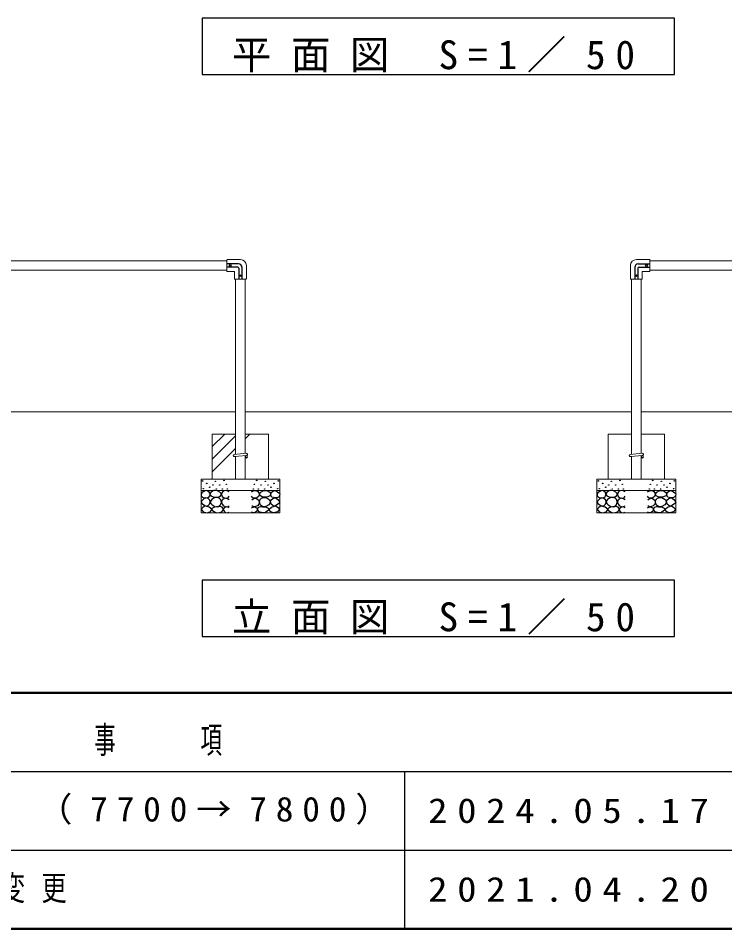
# Model space of a CAD drawing. Units: millimetres, scale not verified. Extents: x -19540 to 0, y -3090 to 13350.
# Drawn here: x -15893 to -12752, y 0 to 4050 of the extents above; entities that cross this region are included whole.
import ezdxf

# ---------------------------------------------------------------- set-up
doc = ezdxf.new("R2010")
doc.units = ezdxf.units.MM
for name, color, linetype, lineweight in [('A3図枠', 7, 'Continuous', 25), ('線', 2, 'Continuous', 25), ('補助', 2, 'Continuous', 13)]:
    doc.layers.add(name, color=color, linetype=linetype, lineweight=lineweight)
doc.layers.add('DEFPOINTS_4', color=57, linetype='Continuous')
doc.layers.add('図面プロファイル', color=7, linetype='Continuous')
doc.styles.add('ＭＳ ゴシック', font='')
doc.styles.get('ＭＳ ゴシック').set_extended_font_data('MS Gothic')

msp = doc.modelspace()

# ---------------------------------------------------------------- linework, layer by layer
at = {"layer": 'A3図枠', "lineweight": 50}
for p, q in [((-19250, 1050), (0, 1050)), ((-19250, 0), (0, 0))]:
    msp.add_line(p, q, dxfattribs=at)
at = {"layer": 'A3図枠'}
for p, q in [((-19250, 700), (-12175, 700)), ((-14175, 700), (-14175, 0)), ((-19250, 350), (-12175, 350))]:
    msp.add_line(p, q, dxfattribs=at)
at = {"layer": '線', "color": 7, "lineweight": 13}
for p, q in [((-16359, 2971.35), (-14965, 2971.35)), ((-14965, 2974.5), (-14965, 2925.5)), ((-14905, 2976.5), (-14963, 2976.5)), ((-13145, 2976.5), (-13087, 2976.5)), ((-13085, 2974.5), (-13085, 2925.5)), ((-11691, 2971.35), (-13085, 2971.35)), ((-16359, 2928.65), (-14965, 2928.65)), ((-14933.5, 2923.5), (-14963, 2923.5)), ((-14931.5, 2921.5), (-14931.5, 2892)), ((-14878.5, 2950), (-14878.5, 2892)), ((-13171.5, 2950), (-13171.5, 2892)), ((-13118.5, 2921.5), (-13118.5, 2892)), ((-13116.5, 2923.5), (-13087, 2923.5)), ((-11691, 2928.65), (-13085, 2928.65)), ((-14880.5, 2890), (-14929.5, 2890)), ((-14926.35, 2110.51), (-14926.35, 2890)), ((-14883.65, 2114.557), (-14883.65, 2890)), ((-13169.5, 2890), (-13120.5, 2890)), ((-13166.35, 2110.51), (-13166.35, 2890)), ((-13123.65, 2114.557), (-13123.65, 2890)), ((-16383.65, 2300), (-14926.35, 2300)), ((-14883.65, 2300), (-13166.35, 2300)), ((-13123.65, 2300), (-11666.35, 2300)), ((-15030, 2200), (-15030, 2000)), ((-15030, 2200), (-14926.35, 2200)), ((-14883.65, 2200), (-14780, 2200)), ((-14780, 2200), (-14780, 2000)), ((-13270, 2200), (-13270, 2000)), ((-13270, 2200), (-13166.35, 2200)), ((-13123.65, 2200), (-13020, 2200)), ((-13020, 2200), (-13020, 2000)), ((-14878.97, 2115), (-14931.972, 2109.978)), ((-13118.97, 2115), (-13171.972, 2109.978)), ((-14878.034, 2105), (-14931.032, 2100.022)), ((-14926.35, 2000), (-14926.35, 2100.462)), ((-14883.65, 2000), (-14883.65, 2104.472)), ((-13118.034, 2105), (-13171.032, 2100.022)), ((-13166.35, 2000), (-13166.35, 2100.462)), ((-13123.65, 2000), (-13123.65, 2104.472)), ((-15080, 2000), (-15080, 1850)), ((-15080, 2000), (-14730, 2000)), ((-14926.35, 2000), (-14883.65, 2000)), ((-14730, 2000), (-14730, 1850)), ((-13320, 2000), (-13320, 1850)), ((-13320, 2000), (-12970, 2000)), ((-13166.35, 2000), (-13123.65, 2000)), ((-12970, 2000), (-12970, 1850)), ((-15080, 1950), (-14730, 1950)), ((-13320, 1950), (-12970, 1950)), ((-15080, 1850), (-14730, 1850)), ((-13320, 1850), (-12970, 1850))]:
    msp.add_line(p, q, dxfattribs=at)
at = {"layer": '線'}
for p, q in [((-14913, 2957), (-14965, 2957)), ((-13137, 2957), (-13085, 2957)), ((-14917, 2943), (-14965, 2943)), ((-14912, 2938), (-14912, 2890)), ((-14898, 2942), (-14898, 2890)), ((-13152, 2942), (-13152, 2890)), ((-13138, 2938), (-13138, 2890)), ((-13133, 2943), (-13085, 2943)), ((-14926.35, 2099.495), (-14931.967, 2100.022)), ((-14878.946, 2095.047), (-14883.65, 2095.488)), ((-13166.35, 2099.495), (-13171.967, 2100.022)), ((-13118.946, 2095.047), (-13123.65, 2095.488))]:
    msp.add_line(p, q, dxfattribs=at)
for points in [[(-15057.551, 1949.402), (-15064.014, 1946.862), (-15070.225, 1943.382), (-15076.083, 1939.344), (-15079.731, 1933.877), (-15078.719, 1926.294), (-15073.711, 1919.935), (-15066.845, 1917.345), (-15059.136, 1917.084), (-15051.523, 1917.688), (-15045.194, 1920.252), (-15041.442, 1925.538), (-15040.125, 1931.976), (-15040.973, 1937.181), (-15043.927, 1942.115), (-15050.087, 1946.942)], [(-15018.127, 1949.493), (-15023.032, 1948.876), (-15028.669, 1946.79), (-15036.64, 1941.002), (-15040.292, 1934.086), (-15039.417, 1930.124), (-15035.696, 1925.707), (-15026.205, 1920.934), (-15016.235, 1919.49), (-15008.885, 1919.318), (-15001.369, 1920.842), (-14993.77, 1925.456), (-14990.016, 1931.653), (-14990.986, 1936.306), (-14995.693, 1941.654), (-15006.361, 1947.861)], [(-14791.873, 1949.493), (-14786.968, 1948.876), (-14781.331, 1946.79), (-14773.36, 1941.002), (-14769.708, 1934.086), (-14770.583, 1930.124), (-14774.304, 1925.707), (-14783.795, 1920.934), (-14793.765, 1919.49), (-14801.115, 1919.318), (-14808.631, 1920.842), (-14816.23, 1925.456), (-14819.984, 1931.653), (-14819.014, 1936.306), (-14814.307, 1941.654), (-14803.639, 1947.861)], [(-14752.449, 1949.402), (-14745.986, 1946.862), (-14739.775, 1943.382), (-14733.917, 1939.344), (-14730.269, 1933.877), (-14731.281, 1926.294), (-14736.289, 1919.935), (-14743.155, 1917.345), (-14750.864, 1917.084), (-14758.477, 1917.688), (-14764.806, 1920.252), (-14768.558, 1925.538), (-14769.875, 1931.976), (-14769.027, 1937.181), (-14766.073, 1942.115), (-14759.913, 1946.942)], [(-13297.551, 1949.402), (-13304.014, 1946.862), (-13310.225, 1943.382), (-13316.083, 1939.344), (-13319.731, 1933.877), (-13318.719, 1926.294), (-13313.711, 1919.935), (-13306.845, 1917.345), (-13299.136, 1917.084), (-13291.523, 1917.688), (-13285.194, 1920.252), (-13281.442, 1925.538), (-13280.125, 1931.976), (-13280.973, 1937.181), (-13283.927, 1942.115), (-13290.087, 1946.942)], [(-13258.127, 1949.493), (-13263.032, 1948.876), (-13268.669, 1946.79), (-13276.64, 1941.002), (-13280.292, 1934.086), (-13279.417, 1930.124), (-13275.696, 1925.707), (-13266.205, 1920.934), (-13256.235, 1919.49), (-13248.885, 1919.318), (-13241.369, 1920.842), (-13233.77, 1925.456), (-13230.016, 1931.653), (-13230.986, 1936.306), (-13235.693, 1941.654), (-13246.361, 1947.861)], [(-13031.873, 1949.493), (-13026.968, 1948.876), (-13021.331, 1946.79), (-13013.36, 1941.002), (-13009.708, 1934.086), (-13010.583, 1930.124), (-13014.304, 1925.707), (-13023.795, 1920.934), (-13033.765, 1919.49), (-13041.115, 1919.318), (-13048.631, 1920.842), (-13056.23, 1925.456), (-13059.984, 1931.653), (-13059.014, 1936.306), (-13054.307, 1941.654), (-13043.639, 1947.861)], [(-12992.449, 1949.402), (-12985.986, 1946.862), (-12979.775, 1943.382), (-12973.917, 1939.344), (-12970.269, 1933.877), (-12971.281, 1926.294), (-12976.289, 1919.935), (-12983.155, 1917.345), (-12990.864, 1917.084), (-12998.477, 1917.688), (-13004.806, 1920.252), (-13008.558, 1925.538), (-13009.875, 1931.976), (-13009.027, 1937.181), (-13006.073, 1942.115), (-12999.913, 1946.942)], [(-15060.086, 1916.45), (-15065.415, 1913.657), (-15070.859, 1909.479), (-15077.308, 1902.659), (-15079.731, 1895.855), (-15076.103, 1891.027), (-15069.592, 1886.666), (-15062.954, 1882.379), (-15056.284, 1880.329), (-15048.64, 1882.776), (-15042.343, 1889.201), (-15039.236, 1897.478), (-15040.759, 1905.994), (-15048.917, 1913.245)], [(-15030.831, 1885.163), (-15018.242, 1878.307), (-15004.883, 1877.324), (-14994.599, 1884.778), (-14989.747, 1896.515), (-14992.027, 1907.293), (-14998.936, 1915.436), (-15007.761, 1918.869), (-15018.938, 1917.598), (-15032.692, 1909.543), (-15038.669, 1898.678), (-15036.034, 1891.484)], [(-14779.169, 1885.163), (-14791.758, 1878.307), (-14805.117, 1877.324), (-14815.401, 1884.778), (-14820.253, 1896.515), (-14817.973, 1907.293), (-14811.064, 1915.436), (-14802.239, 1918.869), (-14791.062, 1917.598), (-14777.308, 1909.543), (-14771.331, 1898.678), (-14773.966, 1891.484)], [(-14749.914, 1916.45), (-14744.585, 1913.657), (-14739.141, 1909.479), (-14732.692, 1902.659), (-14730.269, 1895.855), (-14733.897, 1891.027), (-14740.408, 1886.666), (-14747.046, 1882.379), (-14753.716, 1880.329), (-14761.36, 1882.776), (-14767.657, 1889.201), (-14770.764, 1897.478), (-14769.241, 1905.994), (-14761.083, 1913.245)], [(-13300.086, 1916.45), (-13305.415, 1913.657), (-13310.859, 1909.479), (-13317.308, 1902.659), (-13319.731, 1895.855), (-13316.103, 1891.027), (-13309.592, 1886.666), (-13302.954, 1882.379), (-13296.284, 1880.329), (-13288.64, 1882.776), (-13282.343, 1889.201), (-13279.236, 1897.478), (-13280.759, 1905.994), (-13288.917, 1913.245)], [(-13270.831, 1885.163), (-13258.242, 1878.307), (-13244.883, 1877.324), (-13234.599, 1884.778), (-13229.747, 1896.515), (-13232.027, 1907.293), (-13238.936, 1915.436), (-13247.761, 1918.869), (-13258.938, 1917.598), (-13272.692, 1909.543), (-13278.669, 1898.678), (-13276.034, 1891.484)], [(-13019.169, 1885.163), (-13031.758, 1878.307), (-13045.117, 1877.324), (-13055.401, 1884.778), (-13060.253, 1896.515), (-13057.973, 1907.293), (-13051.064, 1915.436), (-13042.239, 1918.869), (-13031.062, 1917.598), (-13017.308, 1909.543), (-13011.331, 1898.678), (-13013.966, 1891.484)], [(-12989.914, 1916.45), (-12984.585, 1913.657), (-12979.141, 1909.479), (-12972.692, 1902.659), (-12970.269, 1895.855), (-12973.897, 1891.027), (-12980.408, 1886.666), (-12987.046, 1882.379), (-12993.716, 1880.329), (-13001.36, 1882.776), (-13007.657, 1889.201), (-13010.764, 1897.478), (-13009.241, 1905.994), (-13001.083, 1913.245)], [(-15060.905, 1880.517), (-15072.225, 1874.498), (-15079.036, 1865.683), (-15070.549, 1854.413), (-15052.114, 1850.299), (-15037.761, 1856.41), (-15032.335, 1866.782), (-15043.117, 1875.89)], [(-15003.802, 1876.373), (-15011.337, 1876.999), (-15019.479, 1875.562), (-15028.406, 1871.504), (-15032.723, 1866.102), (-15030.037, 1861.419), (-15024.074, 1856.912), (-15017.595, 1853.068), (-15010.289, 1850.695), (-14998.44, 1850.928), (-14988.124, 1855.02), (-14983.421, 1859.827), (-14981.367, 1865.561), (-14982.427, 1870.709), (-14986.503, 1875.292), (-14994.901, 1877.832)], [(-14806.198, 1876.373), (-14798.663, 1876.999), (-14790.521, 1875.562), (-14781.594, 1871.504), (-14777.277, 1866.102), (-14779.963, 1861.419), (-14785.926, 1856.912), (-14792.405, 1853.068), (-14799.711, 1850.695), (-14811.56, 1850.928), (-14821.876, 1855.02), (-14826.579, 1859.827), (-14828.633, 1865.561), (-14827.573, 1870.709), (-14823.497, 1875.292), (-14815.099, 1877.832)], [(-14749.095, 1880.517), (-14737.775, 1874.498), (-14730.964, 1865.683), (-14739.451, 1854.413), (-14757.886, 1850.299), (-14772.239, 1856.41), (-14777.665, 1866.782), (-14766.883, 1875.89)], [(-13300.905, 1880.517), (-13312.225, 1874.498), (-13319.036, 1865.683), (-13310.549, 1854.413), (-13292.114, 1850.299), (-13277.761, 1856.41), (-13272.335, 1866.782), (-13283.117, 1875.89)], [(-13243.802, 1876.373), (-13251.337, 1876.999), (-13259.479, 1875.562), (-13268.406, 1871.504), (-13272.723, 1866.102), (-13270.037, 1861.419), (-13264.074, 1856.912), (-13257.595, 1853.068), (-13250.289, 1850.695), (-13238.44, 1850.928), (-13228.124, 1855.02), (-13223.421, 1859.827), (-13221.367, 1865.561), (-13222.427, 1870.709), (-13226.503, 1875.292), (-13234.901, 1877.832)], [(-13046.198, 1876.373), (-13038.663, 1876.999), (-13030.521, 1875.562), (-13021.594, 1871.504), (-13017.277, 1866.102), (-13019.963, 1861.419), (-13025.926, 1856.912), (-13032.405, 1853.068), (-13039.711, 1850.695), (-13051.56, 1850.928), (-13061.876, 1855.02), (-13066.579, 1859.827), (-13068.633, 1865.561), (-13067.573, 1870.709), (-13063.497, 1875.292), (-13055.099, 1877.832)], [(-12989.095, 1880.517), (-12977.775, 1874.498), (-12970.964, 1865.683), (-12979.451, 1854.413), (-12997.886, 1850.299), (-13012.239, 1856.41), (-13017.665, 1866.782), (-13006.883, 1875.89)]]:
    msp.add_lwpolyline(points, close=True, dxfattribs=at)
for points in [[(-14955, 1943.299), (-14963.427, 1948.154), (-14972.11, 1949.636), (-14977.729, 1947.948), (-14982.883, 1944.249), (-14987.355, 1938.941), (-14989.22, 1932.209), (-14985.552, 1923.439), (-14977.496, 1917), (-14969.197, 1914.621), (-14961.971, 1915.733), (-14957.921, 1919.109), (-14955, 1923.654)], [(-14855, 1943.299), (-14846.573, 1948.154), (-14837.89, 1949.636), (-14832.271, 1947.948), (-14827.117, 1944.249), (-14822.645, 1938.941), (-14820.78, 1932.209), (-14824.448, 1923.439), (-14832.504, 1917), (-14840.803, 1914.621), (-14848.029, 1915.733), (-14852.079, 1919.109), (-14855, 1923.654)], [(-13195, 1943.299), (-13203.427, 1948.154), (-13212.11, 1949.636), (-13217.729, 1947.948), (-13222.883, 1944.249), (-13227.355, 1938.941), (-13229.22, 1932.209), (-13225.552, 1923.439), (-13217.496, 1917), (-13209.197, 1914.621), (-13201.971, 1915.733), (-13197.921, 1919.109), (-13195, 1923.654)], [(-13095, 1943.299), (-13086.573, 1948.154), (-13077.89, 1949.636), (-13072.271, 1947.948), (-13067.117, 1944.249), (-13062.645, 1938.941), (-13060.78, 1932.209), (-13064.448, 1923.439), (-13072.504, 1917), (-13080.803, 1914.621), (-13088.029, 1915.733), (-13092.079, 1919.109), (-13095, 1923.654)], [(-14955.317, 1907.178), (-14962.457, 1912.64), (-14970.526, 1915.099), (-14977.231, 1913.875), (-14983.199, 1910.03), (-14987.592, 1904.248), (-14989.22, 1897.039), (-14986.556, 1888.431), (-14980.348, 1881.513), (-14972.709, 1877.642), (-14965.139, 1876.761), (-14959.985, 1878.2), (-14955.317, 1880.88)], [(-14854.683, 1907.178), (-14847.543, 1912.64), (-14839.474, 1915.099), (-14832.769, 1913.875), (-14826.801, 1910.03), (-14822.408, 1904.248), (-14820.78, 1897.039), (-14823.444, 1888.431), (-14829.652, 1881.513), (-14837.291, 1877.642), (-14844.861, 1876.761), (-14850.015, 1878.2), (-14854.683, 1880.88)], [(-13195.317, 1907.178), (-13202.457, 1912.64), (-13210.526, 1915.099), (-13217.231, 1913.875), (-13223.199, 1910.03), (-13227.592, 1904.248), (-13229.22, 1897.039), (-13226.556, 1888.431), (-13220.348, 1881.513), (-13212.709, 1877.642), (-13205.139, 1876.761), (-13199.985, 1878.2), (-13195.317, 1880.88)], [(-13094.683, 1907.178), (-13087.543, 1912.64), (-13079.474, 1915.099), (-13072.769, 1913.875), (-13066.801, 1910.03), (-13062.408, 1904.248), (-13060.78, 1897.039), (-13063.444, 1888.431), (-13069.652, 1881.513), (-13077.291, 1877.642), (-13084.861, 1876.761), (-13090.015, 1878.2), (-13094.683, 1880.88)], [(-14955, 1872.642), (-14961.018, 1875.96), (-14968.308, 1876.761), (-14977.024, 1872.427), (-14981.298, 1865.671), (-14980.686, 1862.001), (-14977.813, 1857.75), (-14970.651, 1852.278), (-14963.238, 1850.462), (-14958.942, 1851.514), (-14955, 1853.631)], [(-14855, 1872.642), (-14848.982, 1875.96), (-14841.692, 1876.761), (-14832.976, 1872.427), (-14828.702, 1865.671), (-14829.314, 1862.001), (-14832.187, 1857.75), (-14839.349, 1852.278), (-14846.762, 1850.462), (-14851.058, 1851.514), (-14855, 1853.631)], [(-13195, 1872.642), (-13201.018, 1875.96), (-13208.308, 1876.761), (-13217.024, 1872.427), (-13221.298, 1865.671), (-13220.686, 1862.001), (-13217.813, 1857.75), (-13210.651, 1852.278), (-13203.238, 1850.462), (-13198.942, 1851.514), (-13195, 1853.631)], [(-13095, 1872.642), (-13088.982, 1875.96), (-13081.692, 1876.761), (-13072.976, 1872.427), (-13068.702, 1865.671), (-13069.314, 1862.001), (-13072.187, 1857.75), (-13079.349, 1852.278), (-13086.762, 1850.462), (-13091.058, 1851.514), (-13095, 1853.631)]]:
    msp.add_lwpolyline(points, dxfattribs=at)
for centre, radius in [((-14950, 2950), 4), ((-13100, 2950), 4), ((-14905, 2905), 4), ((-13145, 2905), 4), ((-15073.394, 1992.177), 1), ((-15016.044, 1989.959), 1), ((-14977.583, 1994.091), 1), ((-14832.417, 1994.091), 1), ((-14793.956, 1989.959), 1), ((-14736.606, 1992.177), 1), ((-13313.394, 1992.177), 1), ((-13256.044, 1989.959), 1), ((-13217.583, 1994.091), 1), ((-13072.417, 1994.091), 1), ((-13033.956, 1989.959), 1), ((-12976.606, 1992.177), 1), ((-15070.225, 1957.323), 1), ((-15054.383, 1980.77), 1), ((-15041.392, 1963.977), 1), ((-15027.451, 1973.483), 1), ((-15012.559, 1956.373), 1), ((-14996.504, 1973.549), 1), ((-14984.881, 1956.521), 1), ((-14967.582, 1977.063), 1), ((-14962.717, 1955.98), 1), ((-14847.283, 1955.98), 1), ((-14842.418, 1977.063), 1), ((-14825.119, 1956.521), 1), ((-14813.496, 1973.549), 1), ((-14797.441, 1956.373), 1), ((-14782.549, 1973.483), 1), ((-14768.608, 1963.977), 1), ((-14755.617, 1980.77), 1), ((-14739.775, 1957.323), 1), ((-13310.225, 1957.323), 1), ((-13294.383, 1980.77), 1), ((-13281.392, 1963.977), 1), ((-13267.451, 1973.483), 1), ((-13252.559, 1956.373), 1), ((-13236.504, 1973.549), 1), ((-13224.881, 1956.521), 1), ((-13207.582, 1977.063), 1), ((-13202.717, 1955.98), 1), ((-13087.283, 1955.98), 1), ((-13082.418, 1977.063), 1), ((-13065.119, 1956.521), 1), ((-13053.496, 1973.549), 1), ((-13037.441, 1956.373), 1), ((-13022.549, 1973.483), 1), ((-13008.608, 1963.977), 1), ((-12995.617, 1980.77), 1), ((-12979.775, 1957.323), 1)]:
    msp.add_circle(centre, radius, dxfattribs=at)
at = {"layer": '線', "color": 7, "lineweight": 13}
for centre, radius, start, end in [((-14963, 2974.5), 2, 90, 180), ((-14905, 2950), 26.5, 0, 90), ((-13145, 2950), 26.5, 90, 180), ((-13087, 2974.5), 2, 0, 90), ((-14963, 2925.5), 2, 180, 270), ((-14933.5, 2921.5), 2, 0, 90), ((-13116.5, 2921.5), 2, 90, 180), ((-13087, 2925.5), 2, 270, 0), ((-14929.5, 2892), 2, 180, 270), ((-14880.5, 2892), 2, 270, 0), ((-13169.5, 2892), 2, 180, 270), ((-13120.5, 2892), 2, 270, 0), ((-14931.5, 2105), 5, 95.41299, 275.36563), ((-13171.5, 2105), 5, 95.41299, 275.36563)]:
    msp.add_arc(centre, radius, start, end, dxfattribs=at)
at = {"layer": '線'}
for centre, radius, start, end in [((-14913, 2942), 15, 0, 90), ((-13137, 2942), 15, 90, 180), ((-14917, 2938), 5, 0, 90), ((-13133, 2938), 5, 90, 180)]:
    msp.add_arc(centre, radius, start, end, dxfattribs=at)
at = {"layer": '線', "color": 7, "lineweight": 13}
for centre in [(-14878.5, 2110), (-13118.5, 2110)]:
    msp.add_ellipse(centre, major_axis=(0, 5.022), ratio=0.995579, start_param=3.23482892, end_param=6.3797321, dxfattribs=at)
at = {"layer": '線'}
for centre in [(-14878.481, 2100.047), (-13118.481, 2100.047)]:
    msp.add_ellipse(centre, major_axis=(0, 5.022), ratio=0.995579, start_param=0.32389562, end_param=6.14999861, dxfattribs=at)
at = {"layer": '補助'}
for p, q in [((-15030, 2144.74), (-14974.74, 2200)), ((-15030, 2088.613), (-14926.35, 2192.263)), ((-14883.65, 2178.837), (-14862.487, 2200)), ((-15030, 2032.487), (-14926.35, 2136.137))]:
    msp.add_line(p, q, dxfattribs=at)
at = {"layer": '補助', "lineweight": 25}
for points in [[(-15075, 4050), (-15075, 3800), (-12975, 3800), (-12975, 4050)], [(-15075, 1550), (-15075, 1300), (-12975, 1300), (-12975, 1550)]]:
    msp.add_lwpolyline(points, close=True, dxfattribs=at)

# ---------------------------------------------------------------- texts
at = {"layer": 'A3図枠', "color": 4, "insert": (-15712.5, 768.333), "char_height": 117.3, "attachment_point": 8, "style": 'ＭＳ ゴシック'}
msp.add_mtext('\\T1.64;\\W0.6;改\u3000\u3000訂\u3000\u3000事\u3000\u3000項', dxfattribs=at)
at = {"layer": 'DEFPOINTS_4', "insert": (-14983.571, 525), "char_height": 110, "attachment_point": 5, "style": 'ＭＳ ゴシック'}
msp.add_mtext('\\T1.5;\\W1.05;（7700→7800）', dxfattribs=at)
at = {"layer": '図面プロファイル', "char_height": 110, "attachment_point": 5, "style": 'ＭＳ ゴシック'}
for s, insert in [('\\T1.5;\\W1.15;2024.05.17', (-13425, 525)), ('\\T1.64;\\W0.75;鋼管表記・桁高・型番変更', (-16712.5, 175)), ('\\T1.5;\\W1.15;2021.04.20', (-13425, 175))]:
    msp.add_mtext(s, dxfattribs=dict(at, insert=insert))
at = {"layer": '補助', "char_height": 128.3, "attachment_point": 8, "style": 'ＭＳ ゴシック'}
for s, insert in [('\\T1.5;平面図\\~S=1／50', (-14025, 3808.333)), ('\\T1.5;立面図\\~S=1／50', (-14025, 1308.333))]:
    msp.add_mtext(s, dxfattribs=dict(at, insert=insert))

doc.saveas('drawing.dxf')
